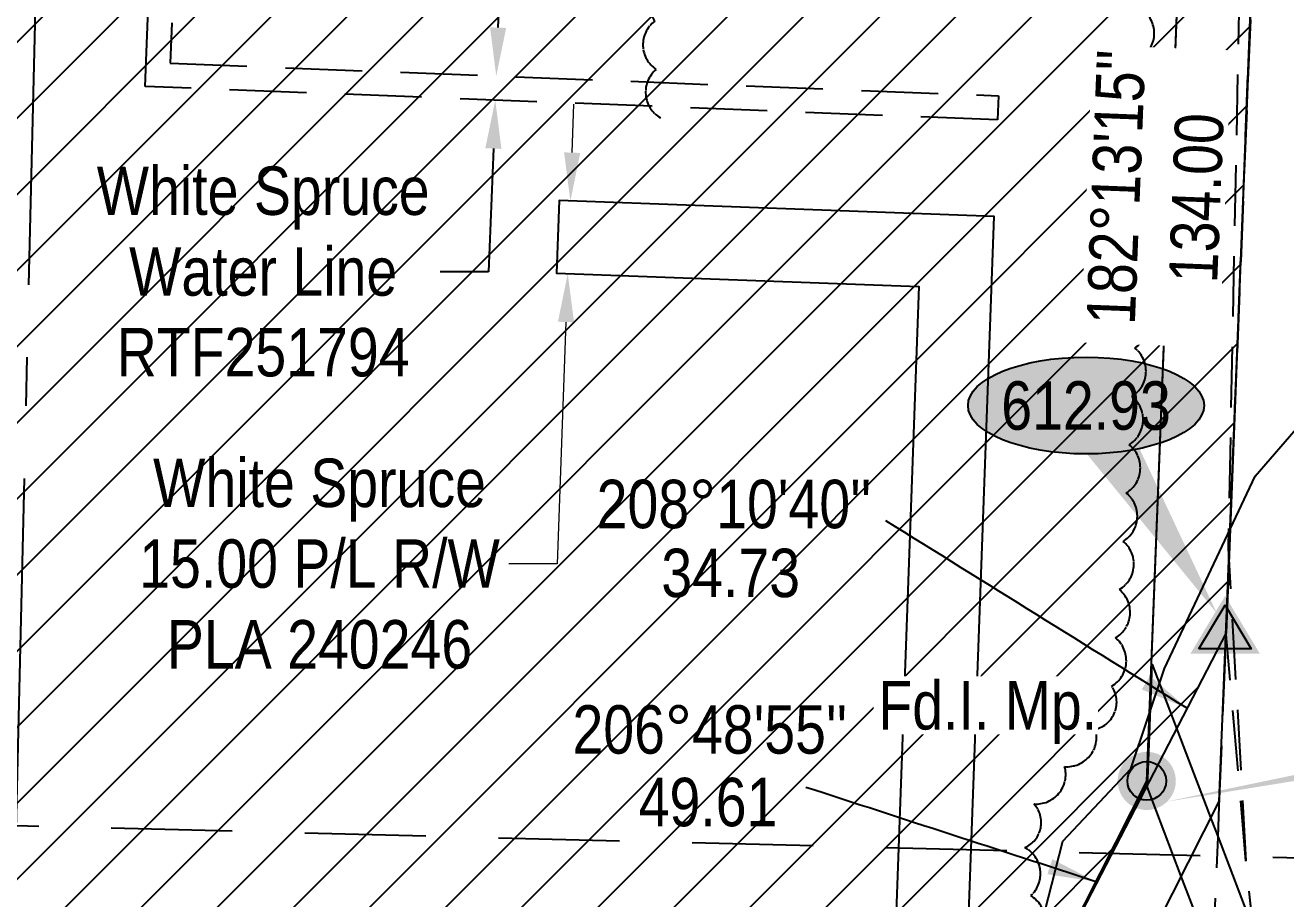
# Model space of a CAD drawing. Extents: x 393721 to 396894, y 6162641 to 6166621.
# Drawn here: x 395580.9 to 395841.3, y 6164716.2 to 6164896.6 of the extents above; entities that cross this region are included whole.
import ezdxf
from ezdxf.enums import TextEntityAlignment as Align

# ---------------------------------------------------------------- set-up
doc = ezdxf.new("R2010")
doc.units = 0
doc.header["$LTSCALE"] = 5
doc.header["$PDSIZE"] = 0.5
for name, pattern in [('0', [1, 1, 0]), ('foc-ACCESSROAD', [3.75, 2.5, -1.25]), ('foc-LSD', [8, 5, -3]), ('foc-QUARTERLINE', [33, 25, -3, 2, -3]), ('HIDDEN2', [4.7625, 3.175, -1.5875])]:
    doc.linetypes.add(name, pattern=pattern)
doc.layers.get('Defpoints').update_dxf_attribs({"color": 9})
for name, color, linetype in [('C-AR', 13, 'foc-ACCESSROAD'), ('C-RW', 13, 'Continuous'), ('DETAIL-T', 7, 'Continuous'), ('F-RW', 190, 'Continuous'), ('L-BD', 7, 'Continuous'), ('L-MON', 1, 'Continuous'), ('L-SECQ', 8, 'foc-QUARTERLINE'), ('L-SECTION-LSD', 7, 'foc-LSD'), ('P-ELEVATION', 7, 'Continuous'), ('P-PROPOSED', 10, 'Continuous'), ('P-PROPOSED-EXISTING-H', 59, 'Continuous'), ('T-BUSH', 110, '0'), ('T-EXISTING TFA', 220, 'HIDDEN2'), ('T-EXISTING TFA-T', 220, 'Continuous'), ('WETLAND', 143, 'Continuous')]:
    doc.layers.add(name, color=color, linetype=linetype)
doc.layers.add('F-RW-T', color=190, linetype='Continuous', lineweight=9)
doc.styles.add('80', font='ARIALN.TTF', dxfattribs={"height": 10})
doc.styles.add('80CG', font='ARIALN.TTF', dxfattribs={"height": 10})
doc.styles.add('80L', font='ARIALN.TTF', dxfattribs={"height": 10})
doc.dimstyles.new('Compass 5 000', dxfattribs={"dimscale": 5, "dimtxt": 9, "dimasz": 2, "dimexe": 0.2, "dimexo": 0.0625, "dimgap": 0.5, "dimtad": 0, "dimtih": 1, "dimtoh": 1, "dimzin": 0, "dimdsep": 46, "dimtxsty": '80CG', "dimcen": 0.1, "dimse1": 1, "dimse2": 1, "dimclrd": 256, "dimclrt": 256, "dimaunit": 1, "dimadec": 4, "dimazin": 0, "dimtfac": 0.06, "dimtofl": 0, "dimtmove": 0, "dimatfit": 1, "dimfxl": 0.2, "dimtolj": 1, "dimtzin": 0, "dimlwd": -1, "dimarcsym": 0})

# ---------------------------------------------------------------- blocks, each defined once
blk = doc.blocks.new('A$C60BA4713')
at = {"layer": 'T-BUSH', "flags": 128}
blk.add_lwpolyline([(395782.22, 6164518.86, 0.520567), (395783.18, 6164528.81, 0.520567), (395784.13, 6164538.76, 0.520567), (395785.09, 6164548.71, 0.520567), (395786.01, 6164558.67, 0.520567), (395786.82, 6164568.63, 0.520567), (395787.62, 6164578.59, 0.520567), (395788.43, 6164588.56, 0.520567), (395789, 6164598.54, 0.520567), (395789.57, 6164608.52, 0.520567), (395790.13, 6164618.5, 0.520567), (395790.7, 6164628.48, 0.520567), (395789.55, 6164638.27, 0.520567), (395786.85, 6164647.9, 0.520567), (395784.83, 6164657.57, 0.520567), (395786.11, 6164667.48, 0.520567), (395787.39, 6164677.4, 0.520567), (395788.26, 6164687.35, 0.520567), (395788.77, 6164697.33, 0.520567), (395789.29, 6164707.31, 0.520567), (395788.58, 6164717.26, 0.520567), (395787.37, 6164727.18, 0.520567), (395789.21, 6164736.2, 0.520567), (395795.59, 6164743.91, 0.520567), (395801.96, 6164751.61, 0.520567), (395805.33, 6164760.53, 0.520567), (395806.11, 6164770.49, 0.520567), (395806.89, 6164780.46, 0.520567), (395807.67, 6164790.42, 0.520567), (395808.33, 6164800.4, 0.520567), (395808.91, 6164810.38, 0.520567), (395809.49, 6164820.36, 0.520567), (395810.08, 6164830.34, 0.520567), (395810.34, 6164840.33, 0.520567), (395810.61, 6164850.32, 0.520567), (395810.87, 6164860.31, 0.520567), (395811.13, 6164870.31, 0.520567), (395811.39, 6164880.3, 0.520567), (395811.48, 6164890.3, 0.520567), (395811.52, 6164900.29, 0.520567), (395804.14, 6164903.27, 0.520567), (395794.16, 6164903.79, 0.520567), (395784.17, 6164904.31, 0.520567), (395774.19, 6164904.82, 0.520567), (395764.21, 6164905.34, 0.520567), (395754.21, 6164905.5, 0.520567), (395744.22, 6164905.59, 0.520567), (395734.22, 6164905.67, 0.520567), (395724.23, 6164905.76, 0.520567), (395714.23, 6164905.85, 0.520567), (395710.91, 6164897.81, 0.520567), (395711.24, 6164887.87, 0.520567), (395712.1, 6164877.87, 0.520567)], format="xyb", dxfattribs=at)
blk = doc.blocks.new('*U568')
at = {"layer": 'P-ELEVATION'}
h = blk.add_hatch(color=111, dxfattribs=at)
h.dxf.hatch_style = 1
edge = h.paths.add_edge_path()
edge.add_ellipse((0, 0), major_axis=(-24.38, 0), ratio=0.410256, start_angle=0, end_angle=360)
at = {"layer": 'P-ELEVATION', "color": 7, "flags": 128}
blk.add_lwpolyline([(0, 0, 12.5, 0, 0), (27.03, -42.91, 0, 0, 0)], format="xyseb", dxfattribs=at)
at = {"layer": 'P-ELEVATION', "color": 7}
blk.add_ellipse((0, 0), major_axis=(-24.38, 0), ratio=0.410256, dxfattribs=at)
at = {"layer": 'P-ELEVATION', "style": '80'}
blk.add_attdef('ELEVATION', text='', height=10, dxfattribs=at).set_placement((0, 0), align=Align.MIDDLE_CENTER)
blk = doc.blocks.new('fdia')
at = {"color": 255, "const_width": 1}
blk.add_lwpolyline([(-0.5, 0, 1), (0.5, 0, 1)], format="xyb", close=True, dxfattribs=at)
blk = doc.blocks.new('Fdiaa')
blk.add_blockref('fdia', (0, 0))
blk = doc.blocks.new('fdib')
at = {"color": 1, "const_width": 1.6}
blk.add_lwpolyline([(-0.4, 0, 1), (0.4, 0, 1)], format="xyb", close=True, dxfattribs=at)
at = {"color": 1}
blk.add_circle((0, 0), 0.8, dxfattribs=at)
blk = doc.blocks.new('Fdibb')
blk.add_blockref('fdib', (0, 0))
blk = doc.blocks.new('fdicc')
for name in ['Fdibb', 'Fdiaa']:
    blk.add_blockref(name, (0, 0))
blk = doc.blocks.new('FDI')
blk.add_blockref('fdicc', (0, 0))
blk = doc.blocks.new('TRIA')
blk.add_hatch(color=255).paths.add_polyline_path([(-0.041, 1.521), (-1.475, -0.867), (1.392, -0.867)])
blk = doc.blocks.new('TRIAA')
blk.add_blockref('TRIA', (0, 0))
blk = doc.blocks.new('TRIB')
at = {"color": 1}
blk.add_lwpolyline([(-1.121, -0.667), (-0.041, 1.133), (1.039, -0.667)], close=True, dxfattribs=at)
blk = doc.blocks.new('TRIBB')
blk.add_blockref('TRIB', (0, 0))
blk = doc.blocks.new('TRICC')
for name in ['TRIAA', 'TRIBB']:
    blk.add_blockref(name, (0, 0))
blk = doc.blocks.new('plspike')
blk.add_blockref('TRICC', (0, 0))
blk = doc.blocks.new('*U574')
at = {"color": 1, "flags": 128}
blk.add_lwpolyline([(-221.68, -40.94, 0, 10, 0), (0, 0, 5, 5, 0)], format="xyseb", dxfattribs=at)
at = {"color": 1, "style": '80'}
blk.add_attdef('ENTER_TEXT_001', (-35.99, -5), '', height=10, dxfattribs=at)
blk = doc.blocks.new('*D580')
at = {"layer": 'Defpoints', "color": 0, "transparency": 16777216}
for p in [(395707.29, 6164859.8), (395692.96, 6164845.31), (395706.74, 6164844.81)]:
    blk.add_point(p, dxfattribs=at)
at = {"layer": 'F-RW-T', "transparency": 16777216}
for p, q in [((395693.86, 6164870.29), (395694.23, 6164880.28)), ((395692.59, 6164835.32), (395690.78, 6164785.37)), ((395690.78, 6164785.37), (395680.78, 6164785.37))]:
    blk.add_line(p, q, dxfattribs=at)
for points in [[(395692.2, 6164870.35), (395695.53, 6164870.23), (395693.5, 6164860.3)], [(395690.93, 6164835.38), (395694.26, 6164835.26), (395692.96, 6164845.31)]]:
    blk.add_solid(points, dxfattribs=at)
at = {"layer": 'F-RW-T', "transparency": 16777216, "insert": (395641.69, 6164785.37), "char_height": 10, "attachment_point": 5, "style": '80CG'}
blk.add_mtext('\\A1;White Spruce\\P15.00 P/L R/W\\PPLA 240246', dxfattribs=at)
blk = doc.blocks.new('*D583')
at = {"layer": 'Defpoints', "color": 0, "transparency": 16777216}
for p in [(395662.19, 6164886.74), (395662, 6164881.76), (395677.99, 6164881.13)]:
    blk.add_point(p, dxfattribs=at)
at = {"layer": 'T-EXISTING TFA-T', "transparency": 16777216}
for p, q in [((395678.58, 6164896.11), (395678.97, 6164906.1)), ((395677.6, 6164871.14), (395676.6, 6164845.69)), ((395676.6, 6164845.69), (395666.6, 6164845.69))]:
    blk.add_line(p, q, dxfattribs=at)
for points in [[(395676.91, 6164896.17), (395680.24, 6164896.04), (395678.19, 6164886.12)], [(395675.93, 6164871.2), (395679.26, 6164871.07), (395677.99, 6164881.13)]]:
    blk.add_solid(points, dxfattribs=at)
at = {"layer": 'T-EXISTING TFA-T', "transparency": 16777216, "insert": (395630.05, 6164845.69), "char_height": 10, "attachment_point": 5, "style": '80CG'}
blk.add_mtext('\\A1;White Spruce\\PWater Line\\PRTF251794', dxfattribs=at)

msp = doc.modelspace()

# ---------------------------------------------------------------- hatches: boundary and pattern name
at = {"layer": 'P-PROPOSED-EXISTING-H'}
h = msp.add_hatch(dxfattribs=at)
h.set_pattern_fill('ANSI31', color=256, scale=3.5, style=0)
h.paths.add_polyline_path([(395300.794, 6164923.504), (395634.215, 6164912.859), (395834.134, 6164905.02), (395828.944, 6164771.165), (395790.176, 6164696.297), (395784.751, 6164547.024), (395574.888, 6164555.178), (395164.376, 6164571.206), (395174.704, 6164870.81), (395300.838, 6164865.794)])

# ---------------------------------------------------------------- linework, layer by layer
at = {"layer": 'C-AR'}
msp.add_lwpolyline([(395846.268, 6164703.145), (395845.553, 6164685.323), (395843.895, 6164685.365), (395842.395, 6164685.402), (395833.552, 6164685.623), (395833.094, 6164685.635), (395825.552, 6164685.823), (395826.216, 6164703.872), (395827.277, 6164728.963), (395827.532, 6164735.349), (395834.293, 6164904.612), (395839.872, 6165054.466), (395848.333, 6165054.028), (395860.329, 6165053.553), (395846.268, 6164703.145)], close=True, dxfattribs=at)
at = {"layer": 'C-AR', "flags": 128}
for points in [[(396043.836, 6164262.541), (395972.665, 6164358.703), (395922.55, 6164427.083), (395856.247, 6164516.005), (395856.769, 6164554.488), (395850.888, 6164591.418), (395836.464, 6164692.416), (395833.167, 6164722.6), (395828.945, 6164770.773), (395834.174, 6164904.659), (395839.872, 6165054.466), (395864.669, 6165053.43), (395864.168, 6165028.02), (395878.834, 6165027.445), (395877.667, 6164997.533), (395863.576, 6164998.031), (395861.013, 6164868.162), (395873.045, 6164867.925), (395871.843, 6164837.954), (395860.421, 6164838.18), (395859.444, 6164788.652), (395863.063, 6164725.082), (395866.221, 6164696.164), (395880.498, 6164596.202), (395887.18, 6164559.176), (395890.796, 6164543.414), (395897.947, 6164524.06), (395903.156, 6164513.51), (395906.767, 6164515.229), (395911.862, 6164504.139), (395937.768, 6164464.482), (395949.333, 6164448.469), (395946.065, 6164446.165), (395999.878, 6164369.443), (396066.762, 6164279.513)], [(396043.836, 6164262.541), (395932.493, 6164413.371), (395922.549, 6164427.475), (395856.249, 6164517.046), (395857.554, 6164554.868), (395857.243, 6164556.591), (395856.823, 6164558.916), (395854.516, 6164571.703), (395852.04, 6164585.486), (395850.887, 6164591.809), (395850.163, 6164596.882), (395847.596, 6164614.855), (395844.123, 6164639.173), (395842.808, 6164648.378), (395840.03, 6164667.826), (395837.447, 6164685.918), (395836.463, 6164692.807), (395835.982, 6164697.212), (395834.537, 6164710.334), (395833.166, 6164722.992), (395829.555, 6164786.419), (395829.437, 6164788.486), (395831.739, 6164905.102), (395832.351, 6164936.096), (395832.745, 6164956.084), (395834.696, 6165054.961), (395840.188, 6165054.747), (395848.333, 6165054.434), (395860.328, 6165053.961), (395864.667, 6165053.78), (395864.167, 6165028.411), (395879.444, 6165027.798), (395878.241, 6164997.834), (395863.575, 6164998.423), (395862.716, 6164954.916), (395862.322, 6164934.927), (395861.012, 6164868.554), (395873.044, 6164868.317), (395871.842, 6164838.345), (395860.42, 6164838.572), (395859.442, 6164789.044), (395863.062, 6164725.474), (395866.22, 6164696.556), (395867.848, 6164685.158), (395874.406, 6164639.237), (395880.497, 6164596.594), (395885.205, 6164570.507), (395887.179, 6164559.567), (395888.138, 6164555.387), (395890.795, 6164543.805), (395897.946, 6164524.452), (395903.156, 6164513.51), (395906.767, 6164515.229), (395911.861, 6164504.53), (395937.767, 6164464.874), (395949.333, 6164448.469), (395946.065, 6164446.165), (395999.877, 6164369.835), (396038.6, 6164317.535), (396066.758, 6164279.51)]]:
    msp.add_lwpolyline(points, dxfattribs=at)
at = {"layer": 'C-RW', "flags": 128}
for points in [[(395774.441, 6164262.79), (395790.176, 6164696.283), (395812.544, 6164740.54), (395824.905, 6165055.402)], [(395774.876, 6164274.792), (395778.637, 6164378.308), (395790.187, 6164695.889), (395812.553, 6164740.135), (395824.884, 6165055.053), (395839.774, 6165054.404), (395834.162, 6164904.621), (395827.411, 6164736.317), (395805.048, 6164692.074), (395789.87, 6164274.252)]]:
    msp.add_lwpolyline(points, dxfattribs=at)
at = {"layer": 'C-RW'}
msp.add_lwpolyline([(396035.802, 6164256.594), (395990.095, 6164318.349), (395846.096, 6164513.96), (395846.466, 6164529.33), (395848.626, 6164585.117), (395848.057, 6164646.381), (395833.094, 6164685.635), (395826.216, 6164703.872), (395819.597, 6164721.045), (395812.677, 6164739.198), (395813.696, 6164764.59), (395825.937, 6164732.475), (395827.277, 6164728.963), (395834.528, 6164709.939), (395843.895, 6164685.365), (395858.041, 6164648.255), (395857.183, 6164584.978), (395856.247, 6164516.005), (396002.764, 6164318.033), (396043.836, 6164262.541)], dxfattribs=at)
at = {"layer": 'F-RW', "flags": 128}
msp.add_lwpolyline([(396251.945, 6164290.375), (396047.92, 6164403.925), (395764.925, 6164414.21), (395781.022, 6164857.116), (395691.209, 6164860.38), (395690.664, 6164845.396), (395765.493, 6164842.676), (395749.397, 6164399.77), (396043.776, 6164389.072), (396240.59, 6164279.534)], dxfattribs=at)
at = {"layer": 'L-SECQ'}
msp.add_line((395588.359, 6165132.953), (395570.32, 6164358.81), dxfattribs=at)
at = {"layer": 'L-SECTION-LSD', "flags": 128}
msp.add_lwpolyline([(396383.433, 6164711), (395578.998, 6164731.284)], dxfattribs=at)
at = {"layer": 'P-PROPOSED', "flags": 128}
msp.add_lwpolyline([(395300.794, 6164923.504), (395634.215, 6164912.859), (395834.134, 6164905.02), (395828.944, 6164771.165), (395790.176, 6164696.297), (395784.751, 6164547.024), (395574.888, 6164555.178), (395164.376, 6164571.206), (395174.704, 6164870.81), (395300.838, 6164865.794)], close=True, dxfattribs=at)
at = {"layer": 'T-EXISTING TFA'}
msp.add_lwpolyline([(395608.021, 6164944.852), (395613.015, 6164944.657), (395610.836, 6164888.765), (395781.928, 6164882.035), (395781.747, 6164877.06), (395605.647, 6164883.966), (395608.021, 6164944.852)], close=True, dxfattribs=at)
at = {"layer": 'WETLAND'}
msp.add_lwpolyline([(395789.951, 6164707.703), (395795.209, 6164728.148), (395809.229, 6164743.044), (395816.239, 6164763.782), (395834.932, 6164803.505), (395869.008, 6164842.867)], dxfattribs=at)

# ---------------------------------------------------------------- block references
at = {"layer": 'DETAIL-T', "xscale": 0.99963856, "yscale": 0.99963856, "zscale": 0.99963856}
msp.add_blockref('*U574', (396037.778, 6164777.128), dxfattribs=at)
at = {"layer": 'L-BD', "xscale": 0.99963856, "yscale": 0.99963856, "zscale": 0.99963856}
msp.add_blockref('*U568', (395800.005, 6164818.08), dxfattribs=at).add_auto_attribs({'ELEVATION': '612.93'})
at = {"layer": 'L-MON', "xscale": 5.000000000000012, "yscale": 5.000000000000012, "zscale": 5.000000000000012}
for name, p in [('plspike', (395828.944, 6164771.165)), ('plspike', (395828.944, 6164771.165)), ('FDI', (395812.549, 6164740.56))]:
    msp.add_blockref(name, p, dxfattribs=at)
at = {"layer": 'T-BUSH'}
msp.add_blockref('A$C60BA4713', (0.001, -0.392), dxfattribs=at)

# ---------------------------------------------------------------- texts
at = {"layer": 'L-BD', "style": '80L'}
for s, height, p in [("208°10'40''", 9.99639, (395727.298, 6164797.747)), ('34.73', 9.9964, (395726.609, 6164783.519)), ("206°48'55''", 9.99639, (395722.303, 6164751.195)), ('49.61', 9.9964, (395721.927, 6164736.205))]:
    msp.add_text(s, height=height, dxfattribs=at).set_placement(p, align=Align.MIDDLE)

# ---------------------------------------------------------------- dimensions: what is measured, and where the dimension line sits
at = {"layer": 'F-RW-T', "color": 6}
dim = msp.add_linear_dim(base=(395692.955, 6164845.313), p1=(395707.288, 6164859.796), p2=(395706.743, 6164844.812), angle=267.91856, text='White Spruce\\P15.00 P/L R/W\\PPLA 240246', dimstyle='Compass 5 000', dxfattribs=at)
dim.commit()
dim.dimension.update_dxf_attribs({"geometry": '*D580', "text_midpoint": (395641.691, 6164785.373), "dimtype": 161})
at = {"layer": 'T-EXISTING TFA-T'}
dim = msp.add_linear_dim(base=(395677.991, 6164881.129), p1=(395662.192, 6164886.745), p2=(395661.997, 6164881.756), angle=267.75418, text='White Spruce\\PWater Line\\PRTF251794', dimstyle='Compass 5 000', dxfattribs=at)
dim.commit()
dim.dimension.update_dxf_attribs({"geometry": '*D583', "text_midpoint": (395630.046, 6164845.692), "dimtype": 161})

# ---------------------------------------------------------------- leaders
at = {"layer": 'L-BD', "path_type": 1}
for points in [[(395820.866, 6164755.565), (395758.685, 6164794.262)], [(395802.04, 6164719.757), (395742.151, 6164739.23)]]:
    msp.add_leader(points, dimstyle='Compass 5 000', override={"dimgap": 0.5, "dimtad": 0}, dxfattribs=at)

# ---------------------------------------------------------------- next in the draw order: texts
at = {"layer": 'L-BD', "insert": (395801.133, 6164861.778), "char_height": 9.99639, "width": 59.47141, "attachment_point": 2, "rotation": 87.7796, "style": '80L', "bg_fill": 3, "box_fill_scale": 1.1, "bg_fill_color": 256, "bg_fill_transparency": 0}
msp.add_mtext(" 182°13'15''\\P134.00", dxfattribs=at)
at = {"layer": 'L-MON', "insert": (395757.118, 6164761.172), "char_height": 9.9964, "attachment_point": 1, "style": '80L', "bg_fill": 3, "box_fill_scale": 1.1, "bg_fill_color": 256, "bg_fill_transparency": 0}
msp.add_mtext_dynamic_manual_height_columns('Fd.I. Mp.', width=44.3292, gutter_width=50, heights=[0], dxfattribs=at)

doc.saveas('drawing.dxf')
